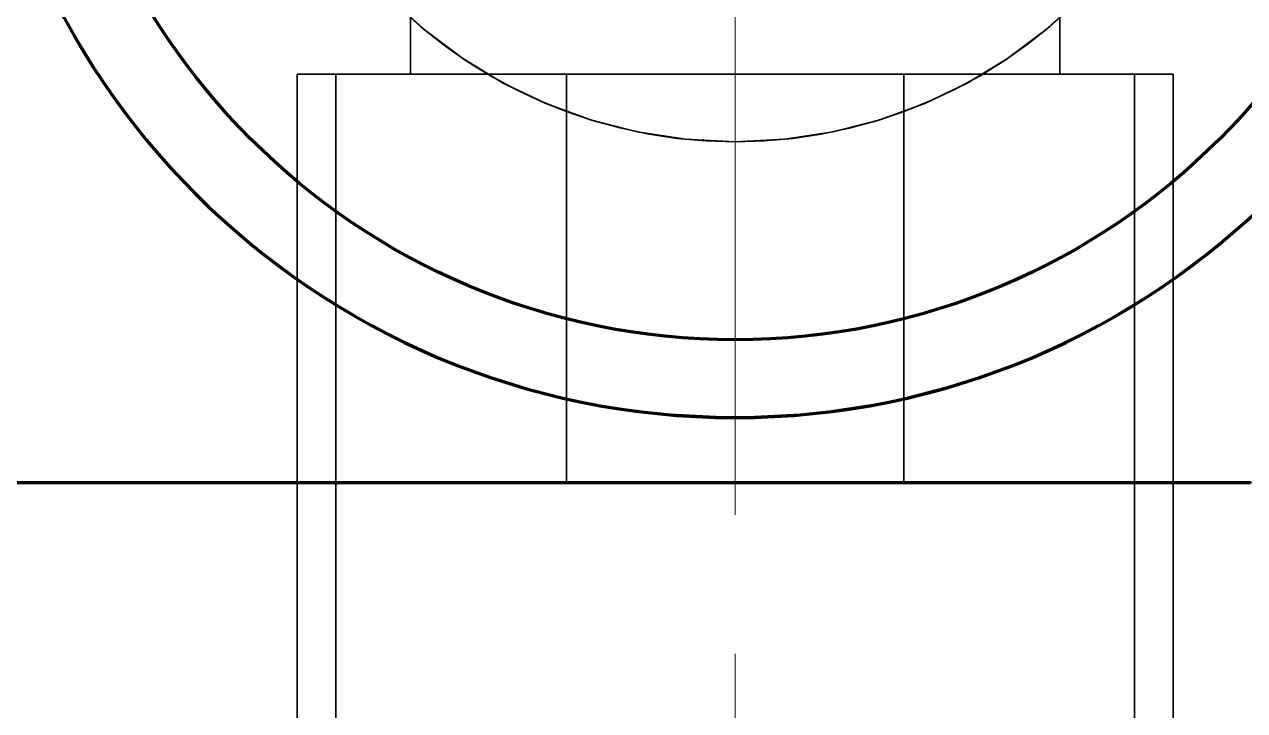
# Model space of a CAD drawing. Header units: millimetres. Extents: x 0 to 2382, y 0 to 420.
# Drawn here: x 157.31 to 161.07, y 314.235 to 316.35 of the extents above; entities that cross this region are included whole.
import ezdxf

# ---------------------------------------------------------------- set-up
doc = ezdxf.new("R2010")
doc.units = ezdxf.units.MM
doc.linetypes.add('IRAM-E-TRAZOS', pattern=[5, 4, -1])
doc.linetypes.add('IRAM-F-TRAZO-PUNTO', pattern=[20, 15, -2, 1, -2])
for name, color, linetype, lineweight in [('01-VISIBLE', 7, 'CONTINUOUS', 70), ('02-OCULTA', 4, 'IRAM-E-TRAZOS', 35), ('03-EJE', 1, 'IRAM-F-TRAZO-PUNTO', 18)]:
    doc.layers.add(name, color=color, linetype=linetype, lineweight=lineweight)

msp = doc.modelspace()

# ---------------------------------------------------------------- linework, layer by layer
at = {"layer": '01-VISIBLE'}
msp.add_lwpolyline([(157.2627, 314.9382), (157.3131, 314.9382), (157.3634, 314.9382), (157.4137, 314.9382), (157.4641, 314.9382), (157.5144, 314.9382), (157.5648, 314.9382), (157.6151, 314.9382), (157.6654, 314.9382), (157.7158, 314.9382), (157.7661, 314.9382), (157.8164, 314.9382), (157.8668, 314.9382), (157.9171, 314.9382), (157.9674, 314.9382), (158.0178, 314.9382), (158.0681, 314.9382), (158.1184, 314.9382), (158.1688, 314.9382), (158.2191, 314.9382), (158.2694, 314.9382), (158.3198, 314.9382), (158.3701, 314.9382), (158.4205, 314.9382), (158.4708, 314.9382), (158.5211, 314.9382), (158.5715, 314.9382), (158.6218, 314.9382), (158.6721, 314.9382), (158.7225, 314.9382), (158.7728, 314.9382), (158.8231, 314.9382), (158.8735, 314.9382), (158.9238, 314.9382), (158.9741, 314.9382), (159.0245, 314.9382), (159.0748, 314.9382), (159.1251, 314.9382), (159.1755, 314.9382), (159.2258, 314.9382), (159.2762, 314.9382), (159.3265, 314.9382), (159.3768, 314.9382), (159.4272, 314.9382), (159.4775, 314.9382), (159.5278, 314.9382), (159.5782, 314.9382), (159.6285, 314.9382), (159.6788, 314.9382), (159.7292, 314.9382), (159.7795, 314.9382), (159.8298, 314.9382), (159.8802, 314.9382), (159.9305, 314.9382), (159.9808, 314.9382), (160.0312, 314.9382), (160.0815, 314.9382), (160.1319, 314.9382), (160.1822, 314.9382), (160.2325, 314.9382), (160.2829, 314.9382), (160.3332, 314.9382), (160.3835, 314.9382), (160.4339, 314.9382), (160.4842, 314.9382), (160.5345, 314.9382), (160.5849, 314.9382), (160.6352, 314.9382), (160.6855, 314.9382), (160.7359, 314.9382), (160.7862, 314.9382), (160.8365, 314.9382), (160.8869, 314.9382), (160.9372, 314.9382), (160.9876, 314.9382), (161.0379, 314.9382), (161.0882, 314.9382)], dxfattribs=at)
msp.add_circle((159.5, 317.4882), 2.11, dxfattribs=at)
for start, end in [(90, -90), (-90, 90)]:
    msp.add_arc((159.5, 317.4882), 2.35, start, end, dxfattribs=at)
at = {"layer": '02-OCULTA'}
for p, q in [((158.5, 316.1969), (158.5, 316.4769)), ((160.5, 316.1969), (160.5, 316.4769)), ((158.15, 312.6969), (158.15, 316.1969)), ((158.27, 312.6969), (158.27, 316.1969)), ((158.98, 314.9382), (158.98, 316.1969)), ((160.02, 314.9382), (160.02, 316.1969)), ((160.73, 312.6969), (160.73, 316.1969)), ((160.85, 312.6969), (160.85, 316.1969)), ((157.55, 314.9382), (161.45, 314.9382)), ((157.55, 314.9382), (161.45, 314.9382))]:
    msp.add_line(p, q, dxfattribs=at)
for points in [[(160.85, 316.1969), (160.8, 316.1969), (160.75, 316.1969), (160.7, 316.1969), (160.65, 316.1969), (160.6, 316.1969), (160.55, 316.1969), (160.5, 316.1969), (160.45, 316.1969), (160.4, 316.1969), (160.35, 316.1969), (160.3, 316.1969), (160.25, 316.1969), (160.2, 316.1969), (160.15, 316.1969), (160.1, 316.1969), (160.05, 316.1969), (160, 316.1969), (159.95, 316.1969), (159.9, 316.1969), (159.85, 316.1969), (159.8, 316.1969), (159.75, 316.1969), (159.7, 316.1969), (159.65, 316.1969), (159.6, 316.1969), (159.55, 316.1969), (159.5, 316.1969), (159.45, 316.1969), (159.4, 316.1969), (159.35, 316.1969), (159.3, 316.1969), (159.25, 316.1969), (159.2, 316.1969), (159.15, 316.1969), (159.1, 316.1969), (159.05, 316.1969), (159, 316.1969), (158.95, 316.1969), (158.9, 316.1969), (158.85, 316.1969), (158.8, 316.1969), (158.75, 316.1969), (158.7, 316.1969), (158.65, 316.1969), (158.6, 316.1969), (158.55, 316.1969), (158.5, 316.1969), (158.45, 316.1969), (158.4, 316.1969), (158.35, 316.1969), (158.3, 316.1969), (158.25, 316.1969), (158.2, 316.1969), (158.15, 316.1969)], [(158.15, 316.1969), (158.2, 316.1969), (158.25, 316.1969), (158.3, 316.1969), (158.35, 316.1969), (158.4, 316.1969), (158.45, 316.1969), (158.5, 316.1969), (158.55, 316.1969), (158.6, 316.1969), (158.65, 316.1969), (158.7, 316.1969), (158.75, 316.1969), (158.8, 316.1969), (158.85, 316.1969), (158.9, 316.1969), (158.95, 316.1969), (159, 316.1969), (159.05, 316.1969), (159.1, 316.1969), (159.15, 316.1969), (159.2, 316.1969), (159.25, 316.1969), (159.3, 316.1969), (159.35, 316.1969), (159.4, 316.1969), (159.45, 316.1969), (159.5, 316.1969), (159.55, 316.1969), (159.6, 316.1969), (159.65, 316.1969), (159.7, 316.1969), (159.75, 316.1969), (159.8, 316.1969), (159.85, 316.1969), (159.9, 316.1969), (159.95, 316.1969), (160, 316.1969), (160.05, 316.1969), (160.1, 316.1969), (160.15, 316.1969), (160.2, 316.1969), (160.25, 316.1969), (160.3, 316.1969), (160.35, 316.1969), (160.4, 316.1969), (160.45, 316.1969), (160.5, 316.1969), (160.55, 316.1969), (160.6, 316.1969), (160.65, 316.1969), (160.7, 316.1969), (160.75, 316.1969), (160.8, 316.1969), (160.85, 316.1969)], [(160.73, 316.1969), (160.6798, 316.1969), (160.6296, 316.1969), (160.5794, 316.1969), (160.5292, 316.1969), (160.479, 316.1969), (160.4288, 316.1969), (160.3786, 316.1969), (160.3284, 316.1969), (160.2782, 316.1969), (160.228, 316.1969), (160.1778, 316.1969), (160.1276, 316.1969), (160.0773, 316.1969), (160.0271, 316.1969), (159.9769, 316.1969), (159.9267, 316.1969), (159.8765, 316.1969), (159.8263, 316.1969), (159.7761, 316.1969), (159.7259, 316.1969), (159.6757, 316.1969), (159.6255, 316.1969), (159.5753, 316.1969), (159.5251, 316.1969), (159.4749, 316.1969), (159.4247, 316.1969), (159.3745, 316.1969), (159.3243, 316.1969), (159.2741, 316.1969), (159.2239, 316.1969), (159.1737, 316.1969), (159.1235, 316.1969), (159.0733, 316.1969), (159.0231, 316.1969), (158.9729, 316.1969), (158.9227, 316.1969), (158.8724, 316.1969), (158.8222, 316.1969), (158.772, 316.1969), (158.7218, 316.1969), (158.6716, 316.1969), (158.6214, 316.1969), (158.5712, 316.1969), (158.521, 316.1969), (158.4708, 316.1969), (158.4206, 316.1969), (158.3704, 316.1969), (158.3202, 316.1969), (158.27, 316.1969)], [(158.27, 316.1969), (158.3202, 316.1969), (158.3704, 316.1969), (158.4206, 316.1969), (158.4708, 316.1969), (158.521, 316.1969), (158.5712, 316.1969), (158.6214, 316.1969), (158.6716, 316.1969), (158.7218, 316.1969), (158.772, 316.1969), (158.8222, 316.1969), (158.8724, 316.1969), (158.9227, 316.1969), (158.9729, 316.1969), (159.0231, 316.1969), (159.0733, 316.1969), (159.1235, 316.1969), (159.1737, 316.1969), (159.2239, 316.1969), (159.2741, 316.1969), (159.3243, 316.1969), (159.3745, 316.1969), (159.4247, 316.1969), (159.4749, 316.1969), (159.5251, 316.1969), (159.5753, 316.1969), (159.6255, 316.1969), (159.6757, 316.1969), (159.7259, 316.1969), (159.7761, 316.1969), (159.8263, 316.1969), (159.8765, 316.1969), (159.9267, 316.1969), (159.9769, 316.1969), (160.0271, 316.1969), (160.0773, 316.1969), (160.1276, 316.1969), (160.1778, 316.1969), (160.228, 316.1969), (160.2782, 316.1969), (160.3284, 316.1969), (160.3786, 316.1969), (160.4288, 316.1969), (160.479, 316.1969), (160.5292, 316.1969), (160.5794, 316.1969), (160.6296, 316.1969), (160.6798, 316.1969), (160.73, 316.1969)], [(160.5, 316.1969), (160.45, 316.1969), (160.4, 316.1969), (160.35, 316.1969), (160.3, 316.1969), (160.25, 316.1969), (160.2, 316.1969), (160.15, 316.1969), (160.1, 316.1969), (160.05, 316.1969), (160, 316.1969), (159.95, 316.1969), (159.9, 316.1969), (159.85, 316.1969), (159.8, 316.1969), (159.75, 316.1969), (159.7, 316.1969), (159.65, 316.1969), (159.6, 316.1969), (159.55, 316.1969), (159.5, 316.1969), (159.45, 316.1969), (159.4, 316.1969), (159.35, 316.1969), (159.3, 316.1969), (159.25, 316.1969), (159.2, 316.1969), (159.15, 316.1969), (159.1, 316.1969), (159.05, 316.1969), (159, 316.1969), (158.95, 316.1969), (158.9, 316.1969), (158.85, 316.1969), (158.8, 316.1969), (158.75, 316.1969), (158.7, 316.1969), (158.65, 316.1969), (158.6, 316.1969), (158.55, 316.1969), (158.5, 316.1969)], [(158.5, 316.1969), (158.55, 316.1969), (158.6, 316.1969), (158.65, 316.1969), (158.7, 316.1969), (158.75, 316.1969), (158.8, 316.1969), (158.85, 316.1969), (158.9, 316.1969), (158.95, 316.1969), (159, 316.1969), (159.05, 316.1969), (159.1, 316.1969), (159.15, 316.1969), (159.2, 316.1969), (159.25, 316.1969), (159.3, 316.1969), (159.35, 316.1969), (159.4, 316.1969), (159.45, 316.1969), (159.5, 316.1969), (159.55, 316.1969), (159.6, 316.1969), (159.65, 316.1969), (159.7, 316.1969), (159.75, 316.1969), (159.8, 316.1969), (159.85, 316.1969), (159.9, 316.1969), (159.95, 316.1969), (160, 316.1969), (160.05, 316.1969), (160.1, 316.1969), (160.15, 316.1969), (160.2, 316.1969), (160.25, 316.1969), (160.3, 316.1969), (160.35, 316.1969), (160.4, 316.1969), (160.45, 316.1969), (160.5, 316.1969)], [(160.02, 316.1969), (159.968, 316.1969), (159.916, 316.1969), (159.864, 316.1969), (159.812, 316.1969), (159.76, 316.1969), (159.708, 316.1969), (159.656, 316.1969), (159.604, 316.1969), (159.552, 316.1969), (159.5, 316.1969), (159.448, 316.1969), (159.396, 316.1969), (159.344, 316.1969), (159.292, 316.1969), (159.24, 316.1969), (159.188, 316.1969), (159.136, 316.1969), (159.084, 316.1969), (159.032, 316.1969), (158.98, 316.1969)], [(158.98, 316.1969), (159.032, 316.1969), (159.084, 316.1969), (159.136, 316.1969), (159.188, 316.1969), (159.24, 316.1969), (159.292, 316.1969), (159.344, 316.1969), (159.396, 316.1969), (159.448, 316.1969), (159.5, 316.1969), (159.552, 316.1969), (159.604, 316.1969), (159.656, 316.1969), (159.708, 316.1969), (159.76, 316.1969), (159.812, 316.1969), (159.864, 316.1969), (159.916, 316.1969), (159.968, 316.1969), (160.02, 316.1969)], [(157.05, 314.9382), (157.1, 314.9382), (157.15, 314.9382), (157.2, 314.9382), (157.25, 314.9382), (157.3, 314.9382), (157.35, 314.9382), (157.4, 314.9382), (157.45, 314.9382), (157.5, 314.9382), (157.55, 314.9382)], [(157.05, 314.9382), (157.1, 314.9382), (157.15, 314.9382), (157.2, 314.9382), (157.25, 314.9382), (157.3, 314.9382), (157.35, 314.9382), (157.4, 314.9382), (157.45, 314.9382), (157.5, 314.9382), (157.55, 314.9382)], [(161.1048, 314.9382), (161.0546, 314.9382), (161.0045, 314.9382), (160.9543, 314.9382), (160.9042, 314.9382), (160.854, 314.9382), (160.8039, 314.9382), (160.7537, 314.9382), (160.7036, 314.9382), (160.6534, 314.9382), (160.6033, 314.9382), (160.5531, 314.9382), (160.503, 314.9382), (160.4528, 314.9382), (160.4027, 314.9382), (160.3525, 314.9382), (160.3024, 314.9382), (160.2522, 314.9382), (160.2021, 314.9382), (160.1519, 314.9382), (160.1018, 314.9382), (160.0516, 314.9382), (160.0015, 314.9382), (159.9513, 314.9382), (159.9012, 314.9382), (159.851, 314.9382), (159.8009, 314.9382), (159.7507, 314.9382), (159.7006, 314.9382), (159.6504, 314.9382), (159.6003, 314.9382), (159.5501, 314.9382), (159.5, 314.9382), (159.4499, 314.9382), (159.3997, 314.9382), (159.3496, 314.9382), (159.2994, 314.9382), (159.2493, 314.9382), (159.1991, 314.9382), (159.149, 314.9382), (159.0988, 314.9382), (159.0487, 314.9382), (158.9985, 314.9382), (158.9484, 314.9382), (158.8982, 314.9382), (158.8481, 314.9382), (158.7979, 314.9382), (158.7478, 314.9382), (158.6976, 314.9382), (158.6475, 314.9382), (158.5973, 314.9382), (158.5472, 314.9382), (158.497, 314.9382), (158.4469, 314.9382), (158.3967, 314.9382), (158.3466, 314.9382), (158.2964, 314.9382), (158.2463, 314.9382), (158.1961, 314.9382), (158.146, 314.9382), (158.0958, 314.9382), (158.0457, 314.9382), (157.9955, 314.9382), (157.9454, 314.9382), (157.8952, 314.9382), (157.8451, 314.9382), (157.7949, 314.9382), (157.7448, 314.9382), (157.6946, 314.9382), (157.6445, 314.9382), (157.5943, 314.9382), (157.5442, 314.9382), (157.494, 314.9382), (157.4439, 314.9382), (157.3937, 314.9382), (157.3436, 314.9382), (157.2934, 314.9382)], [(157.2934, 314.9382), (157.3436, 314.9382), (157.3937, 314.9382), (157.4439, 314.9382), (157.494, 314.9382), (157.5442, 314.9382), (157.5943, 314.9382), (157.6445, 314.9382), (157.6946, 314.9382), (157.7448, 314.9382), (157.7949, 314.9382), (157.8451, 314.9382), (157.8952, 314.9382), (157.9454, 314.9382), (157.9955, 314.9382), (158.0457, 314.9382), (158.0958, 314.9382), (158.146, 314.9382), (158.1961, 314.9382), (158.2463, 314.9382), (158.2964, 314.9382), (158.3466, 314.9382), (158.3967, 314.9382), (158.4469, 314.9382), (158.497, 314.9382), (158.5472, 314.9382), (158.5973, 314.9382), (158.6475, 314.9382), (158.6976, 314.9382), (158.7478, 314.9382), (158.7979, 314.9382), (158.8481, 314.9382), (158.8982, 314.9382), (158.9484, 314.9382), (158.9985, 314.9382), (159.0487, 314.9382), (159.0988, 314.9382), (159.149, 314.9382), (159.1991, 314.9382), (159.2493, 314.9382), (159.2994, 314.9382), (159.3496, 314.9382), (159.3997, 314.9382), (159.4499, 314.9382), (159.5, 314.9382), (159.5501, 314.9382), (159.6003, 314.9382), (159.6504, 314.9382), (159.7006, 314.9382), (159.7507, 314.9382), (159.8009, 314.9382), (159.851, 314.9382), (159.9012, 314.9382), (159.9513, 314.9382), (160.0015, 314.9382), (160.0516, 314.9382), (160.1018, 314.9382), (160.1519, 314.9382), (160.2021, 314.9382), (160.2522, 314.9382), (160.3024, 314.9382), (160.3525, 314.9382), (160.4027, 314.9382), (160.4528, 314.9382), (160.503, 314.9382), (160.5531, 314.9382), (160.6033, 314.9382), (160.6534, 314.9382), (160.7036, 314.9382), (160.7537, 314.9382), (160.8039, 314.9382), (160.854, 314.9382), (160.9042, 314.9382), (160.9543, 314.9382), (161.0045, 314.9382), (161.0546, 314.9382), (161.1048, 314.9382)], [(161.1, 314.9382), (161.05, 314.9382), (161, 314.9382), (160.95, 314.9382), (160.9, 314.9382), (160.85, 314.9382), (160.8, 314.9382), (160.75, 314.9382), (160.7, 314.9382), (160.65, 314.9382), (160.6, 314.9382), (160.55, 314.9382), (160.5, 314.9382), (160.45, 314.9382), (160.4, 314.9382), (160.35, 314.9382), (160.3, 314.9382), (160.25, 314.9382), (160.2, 314.9382), (160.15, 314.9382), (160.1, 314.9382), (160.05, 314.9382), (160, 314.9382), (159.95, 314.9382), (159.9, 314.9382), (159.85, 314.9382), (159.8, 314.9382), (159.75, 314.9382), (159.7, 314.9382), (159.65, 314.9382), (159.6, 314.9382), (159.55, 314.9382), (159.5, 314.9382), (159.45, 314.9382), (159.4, 314.9382), (159.35, 314.9382), (159.3, 314.9382), (159.25, 314.9382), (159.2, 314.9382), (159.15, 314.9382), (159.1, 314.9382), (159.05, 314.9382), (159, 314.9382), (158.95, 314.9382), (158.9, 314.9382), (158.85, 314.9382), (158.8, 314.9382), (158.75, 314.9382), (158.7, 314.9382), (158.65, 314.9382), (158.6, 314.9382), (158.55, 314.9382), (158.5, 314.9382), (158.45, 314.9382), (158.4, 314.9382), (158.35, 314.9382), (158.3, 314.9382), (158.25, 314.9382), (158.2, 314.9382), (158.15, 314.9382), (158.1, 314.9382), (158.05, 314.9382), (158, 314.9382), (157.95, 314.9382), (157.9, 314.9382), (157.85, 314.9382), (157.8, 314.9382), (157.75, 314.9382), (157.7, 314.9382), (157.65, 314.9382), (157.6, 314.9382), (157.55, 314.9382), (157.5, 314.9382), (157.45, 314.9382), (157.4, 314.9382), (157.35, 314.9382), (157.3, 314.9382)], [(160.02, 314.9382), (159.968, 314.9382), (159.916, 314.9382), (159.864, 314.9382), (159.812, 314.9382), (159.76, 314.9382), (159.708, 314.9382), (159.656, 314.9382), (159.604, 314.9382), (159.552, 314.9382), (159.5, 314.9382), (159.448, 314.9382), (159.396, 314.9382), (159.344, 314.9382), (159.292, 314.9382), (159.24, 314.9382), (159.188, 314.9382), (159.136, 314.9382), (159.084, 314.9382), (159.032, 314.9382), (158.98, 314.9382)], [(158.98, 314.9382), (159.032, 314.9382), (159.084, 314.9382), (159.136, 314.9382), (159.188, 314.9382), (159.24, 314.9382), (159.292, 314.9382), (159.344, 314.9382), (159.396, 314.9382), (159.448, 314.9382), (159.5, 314.9382), (159.552, 314.9382), (159.604, 314.9382), (159.656, 314.9382), (159.708, 314.9382), (159.76, 314.9382), (159.812, 314.9382), (159.864, 314.9382), (159.916, 314.9382), (159.968, 314.9382), (160.02, 314.9382)]]:
    msp.add_lwpolyline(points, dxfattribs=at)
for radius in [2.35, 1.5]:
    msp.add_circle((159.5, 317.4882), radius, dxfattribs=at)
for start, end in [(162.5424, -90), (-90, 17.4576)]:
    msp.add_arc((159.5, 317.4882), 1.5, start, end, dxfattribs=at)
at = {"layer": '03-EJE'}
for p, q in [((159.5, 216.41), (159.5, 324.3623)), ((159.5, 314.8382), (159.5, 320.1382))]:
    msp.add_line(p, q, dxfattribs=at)

doc.saveas('drawing.dxf')
